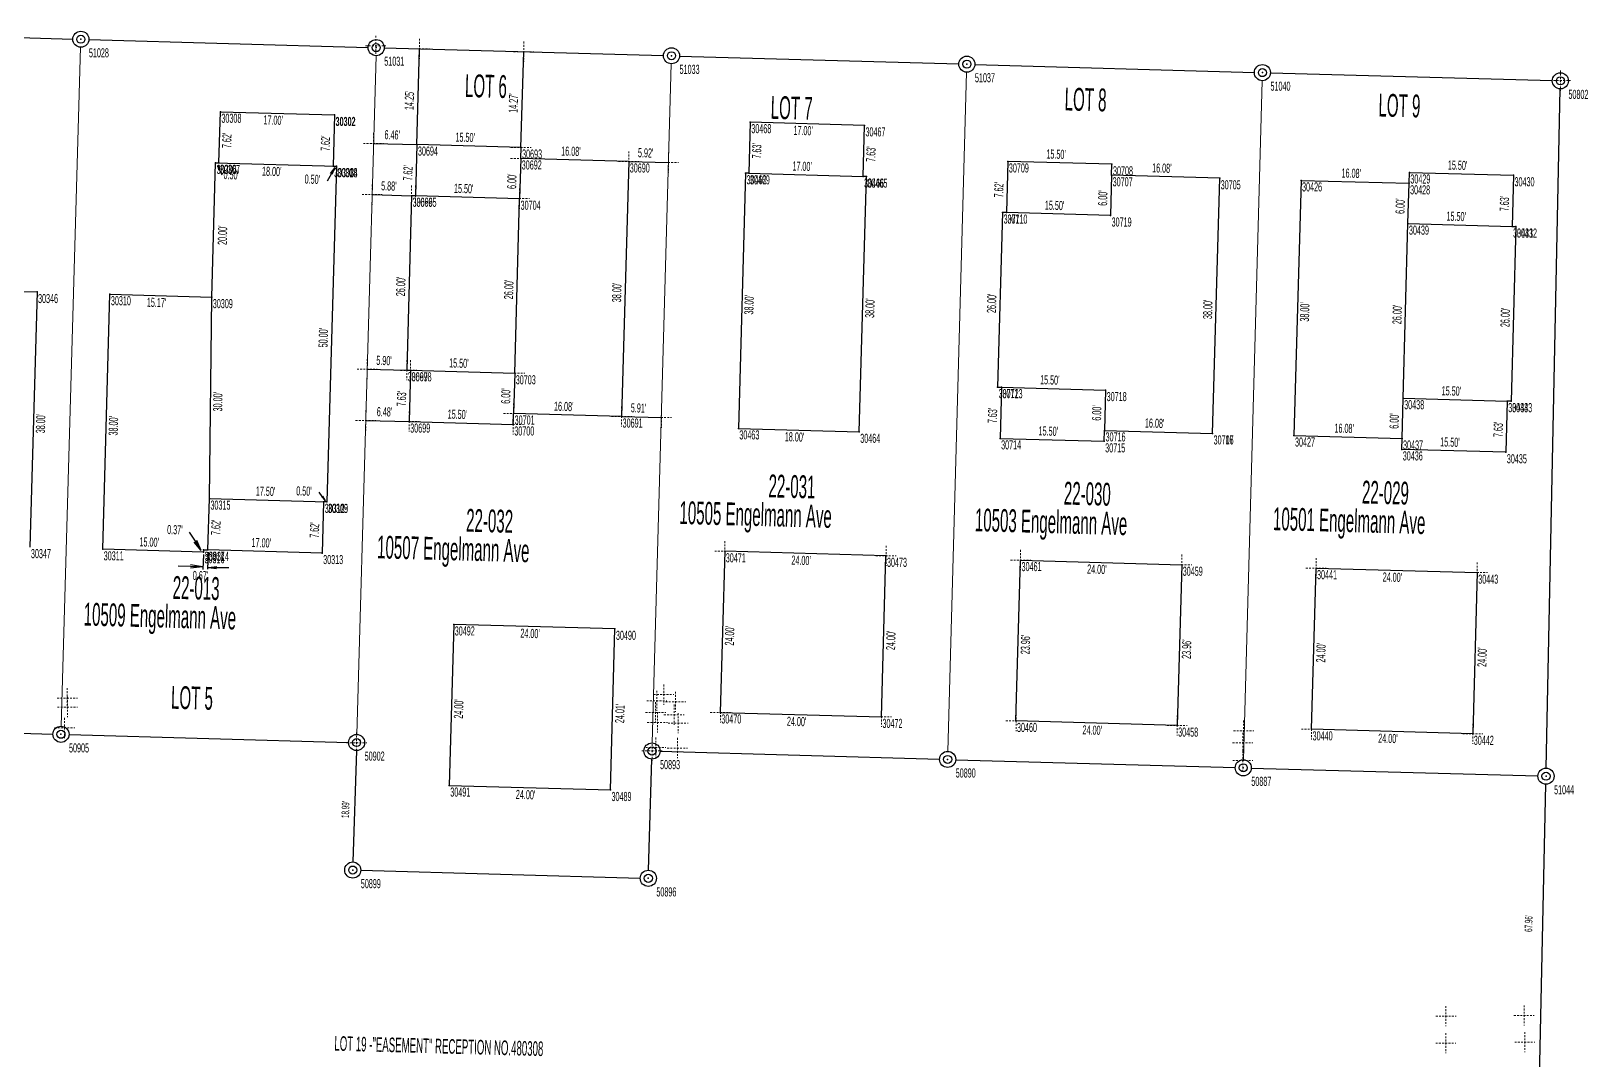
# Model space of a CAD drawing. Extents: x 2835785 to 2851632, y 1243954 to 1251877.
# Drawn here: x 2836454.2 to 2836685.5, y 1251508 to 1251661.1 of the extents above; entities that cross this region are included whole.
import ezdxf

# ---------------------------------------------------------------- set-up
doc = ezdxf.new("R2010")
doc.units = 0
doc.header["$MEASUREMENT"] = 0
for name, pattern in [('Dash Med4', [0.25, 0.090426, -0.069149, 0.090426]), ('Dash29', [194.404151, 64.801382, -64.801382, 64.801382, -4.82808e-06]), ('Dash30', [177.022889, 59.007628, -59.007628, 59.007628, -4.39641e-06]), ('Dash31', [176.548428, 58.849474, -58.849474, 58.849474, -4.38463e-06]), ('Dash32', [193.706573, 64.568856, -64.568856, 64.568856, -4.81075e-06]), ('Dash33', [142.547227, 47.515741, -47.515741, 47.515741, -3.5402e-06]), ('Dash34', [142.675571, 47.558522, -47.558522, 47.558522, -3.54339e-06]), ('Dash35', [177.716669, 59.238888, -59.238888, 59.238888, -4.41364e-06]), ('Dash36', [177.329981, 59.109992, -59.109992, 59.109992, -4.40404e-06])]:
    doc.linetypes.add(name, pattern=pattern)
for name, color, linetype, true_color in [('Bldg_ASB', 1, 'Continuous', 0xff0000), ('Bldg_Comp', 5, 'Continuous', 0x0000ff), ('Easements', 5, 'Continuous', 0x0000ff), ('Lot_Line', 3, 'Continuous', 0x00ff00), ('Point_Number', 3, 'Continuous', 0x00ff00), ('Points', 3, 'Continuous', 0x00ff00), ('Text', 5, 'Continuous', 0x0000ff)]:
    doc.layers.add(name, color=color, linetype=linetype, true_color=true_color)
doc.styles.add('Arial44', font='arialbd.ttf', dxfattribs={"width": 0.383575, "height": 1.725})

# ---------------------------------------------------------------- blocks, each defined once
blk = doc.blocks.new('PT_DOT')
at = {"layer": 'Bldg_Comp', "color": 5, "linetype": 'ByBlock', "lineweight": 13, "true_color": 0x0000ff}
blk.add_circle((0, 0), 0.0625, dxfattribs=at)
at = {"layer": 'Bldg_Comp'}
blk.add_point((0, 0), dxfattribs=at)
blk = doc.blocks.new('PT_CROSS')
at = {"layer": 'Easements', "color": 5, "linetype": 'Dash Med4', "lineweight": 15, "true_color": 0x0000ff}
for points in [[(-0.5, 0), (0.5, 0)], [(0, 0.5), (0, -0.5)]]:
    blk.add_lwpolyline(points, dxfattribs=at)
at = {"layer": 'Easements'}
blk.add_point((0, 0), dxfattribs=at)
blk = doc.blocks.new('PT_DBL_CIR_FILLED')
at = {"layer": 'Points', "color": 3, "linetype": 'ByBlock', "true_color": 0x00ff00}
for radius in [0.5, 0.25]:
    blk.add_circle((0, 0), radius, dxfattribs=at)
at = {"layer": 'Points'}
blk.add_point((0, 0), dxfattribs=at)

msp = doc.modelspace()

# ---------------------------------------------------------------- linework, layer by layer
at = {"layer": 'Bldg_ASB', "linetype": 'Dash33', "ltscale": 30}
msp.add_lwpolyline([(2836511.63, 1251644.24), (2836512.02, 1251658.49)], dxfattribs=at)
at = {"layer": 'Bldg_ASB', "linetype": 'Dash34', "ltscale": 30}
msp.add_lwpolyline([(2836527.12, 1251643.8), (2836527.52, 1251658.06)], dxfattribs=at)
at = {"layer": 'Bldg_ASB', "linetype": 'Dash32', "ltscale": 30}
msp.add_lwpolyline([(2836505.17, 1251644.42), (2836511.63, 1251644.24)], dxfattribs=at)
at = {"layer": 'Bldg_ASB', "linetype": 'Dash35', "ltscale": 30}
msp.add_lwpolyline([(2836543.15, 1251641.73), (2836549.08, 1251641.56)], dxfattribs=at)
at = {"layer": 'Bldg_ASB', "linetype": 'Dash31', "ltscale": 30}
msp.add_lwpolyline([(2836504.96, 1251636.79), (2836510.84, 1251636.63)], dxfattribs=at)
at = {"layer": 'Bldg_ASB', "linetype": 'Dash30', "ltscale": 30}
msp.add_lwpolyline([(2836504.22, 1251610.81), (2836510.12, 1251610.64)], dxfattribs=at)
at = {"layer": 'Bldg_ASB', "linetype": 'Dash36', "ltscale": 30}
msp.add_lwpolyline([(2836542.1, 1251603.74), (2836548.01, 1251603.58)], dxfattribs=at)
at = {"layer": 'Bldg_ASB', "linetype": 'Dash29', "ltscale": 30}
msp.add_lwpolyline([(2836504.01, 1251603.18), (2836510.48, 1251603)], dxfattribs=at)
at = {"layer": 'Bldg_Comp', "linetype": 'ByBlock', "ltscale": 30}
for p, q in [((2836482.16, 1251641.51, 7472.25), (2836482.38, 1251649.13, 7472.25)), ((2836482.38, 1251649.13, 7472.25), (2836499.37, 1251648.65, 7472.25)), ((2836499.37, 1251648.65, 7472.25), (2836499.15, 1251641.03, 7472.25)), ((2836561.25, 1251647.58, 7470.25), (2836561.03, 1251639.96, 7470.25)), ((2836578.24, 1251647.1, 7470.25), (2836561.25, 1251647.58, 7470.25)), ((2836578.03, 1251639.48, 7470.25), (2836578.24, 1251647.1, 7470.25)), ((2836511.63, 1251644.24, 7470.75), (2836511.42, 1251636.62, 7470.75)), ((2836527.13, 1251643.8, 7470.75), (2836511.63, 1251644.24, 7470.75)), ((2836527.08, 1251642.18, 7470.75), (2836527.13, 1251643.8, 7470.75)), ((2836481.1, 1251621.53, 7472.25), (2836481.66, 1251641.52, 7472.25)), ((2836481.66, 1251641.52, 7472.25), (2836482.16, 1251641.51, 7472.25)), ((2836481.66, 1251641.52, 7472.25), (2836499.65, 1251641.02, 7472.25)), ((2836499.65, 1251641.02, 7472.25), (2836498.24, 1251591.04, 7472.25)), ((2836499.15, 1251641.03, 7472.25), (2836499.65, 1251641.02, 7472.25)), ((2836527.08, 1251642.18, 7470.75), (2836526.91, 1251636.18, 7470.75)), ((2836543.16, 1251641.73, 7470.75), (2836527.08, 1251642.18, 7470.75)), ((2836543.16, 1251641.73, 7470.75), (2836542.09, 1251603.75, 7470.75)), ((2836599.58, 1251641.73, 7469.25), (2836599.37, 1251634.11, 7469.25)), ((2836615.08, 1251641.3, 7469.25), (2836599.58, 1251641.73, 7469.25)), ((2836615.03, 1251639.67, 7469.25), (2836615.08, 1251641.3, 7469.25)), ((2836560.53, 1251639.97, 7470.25), (2836559.47, 1251601.99, 7470.25)), ((2836561.03, 1251639.96, 7470.25), (2836560.53, 1251639.97, 7470.25)), ((2836561.03, 1251639.96, 7470.25), (2836578.03, 1251639.48, 7470.25)), ((2836577.46, 1251601.48, 7470.25), (2836578.53, 1251639.47, 7170.25)), ((2836578.53, 1251639.47, 7170.25), (2836578.03, 1251639.48, 7470.25)), ((2836615.03, 1251639.67, 7469.25), (2836614.87, 1251633.68, 7469.25)), ((2836631.11, 1251639.22, 7469.25), (2836615.03, 1251639.67, 7469.25)), ((2836630.05, 1251601.24, 7469.25), (2836631.11, 1251639.22, 7469.25)), ((2836643.22, 1251638.91, 7468.25), (2836642.17, 1251600.92, 7468.25)), ((2836643.22, 1251638.91, 7468.25), (2836659.3, 1251638.47, 14936.5)), ((2836659.13, 1251632.47), (2836659.3, 1251638.47)), ((2836659.3, 1251638.47, 14936.5), (2836659.34, 1251640.09, 22404.75)), ((2836659.34, 1251640.09, 22404.75), (2836674.84, 1251639.67, 29873)), ((2836674.84, 1251639.67, 29873), (2836674.63, 1251632.04, 37341.25)), ((2836510.84, 1251636.63, 7470.75), (2836510.11, 1251610.64, 7470.75)), ((2836511.42, 1251636.62, 7470.75), (2836510.84, 1251636.63, 7470.75)), ((2836526.91, 1251636.18, 7470.75), (2836511.42, 1251636.62, 7470.75)), ((2836526.19, 1251610.19), (2836526.91, 1251636.18)), ((2836598.79, 1251634.13, 7469.25), (2836598.06, 1251608.14, 7469.25)), ((2836599.37, 1251634.11, 7469.25), (2836598.79, 1251634.13, 7469.25)), ((2836614.87, 1251633.68, 7469.25), (2836599.37, 1251634.11, 7469.25)), ((2836658.42, 1251606.48), (2836659.13, 1251632.47)), ((2836659.13, 1251632.47), (2836674.63, 1251632.04)), ((2836675.21, 1251632.03, 44809.5), (2836674.49, 1251606.04, 52277.75)), ((2836674.63, 1251632.04, 37341.25), (2836675.21, 1251632.03, 44809.5)), ((2836439.93, 1251622.72, 7473.25), (2836455.09, 1251622.29, 7473.25)), ((2836455.09, 1251622.29, 7473.25), (2836454.03, 1251584.31, 7473.25)), ((2836464.86, 1251583.98, 7472.25), (2836465.93, 1251621.96, 7472.25)), ((2836465.93, 1251621.96, 7472.25), (2836481.1, 1251621.53, 7472.25)), ((2836480.75, 1251591.53, 7472.25), (2836481.1, 1251621.53, 7472.25)), ((2836510.11, 1251610.64, 7470.75), (2836510.69, 1251610.63, 7470.75)), ((2836510.69, 1251610.63, 7470.75), (2836510.48, 1251603, 7470.75)), ((2836510.69, 1251610.63), (2836526.19, 1251610.19)), ((2836526.19, 1251610.19), (2836526.02, 1251604.2)), ((2836598.06, 1251608.14, 7469.25), (2836598.64, 1251608.12, 7469.25)), ((2836598.64, 1251608.12, 7469.25), (2836598.43, 1251600.5, 7469.25)), ((2836598.64, 1251608.12, 7469.25), (2836614.14, 1251607.69, 7469.25)), ((2836614.14, 1251607.69, 7469.25), (2836613.97, 1251601.69, 7469.25)), ((2836658.25, 1251600.48, 82150.75), (2836658.42, 1251606.48, 7468.25)), ((2836658.42, 1251606.48, 7468.25), (2836673.91, 1251606.05, 59746)), ((2836673.91, 1251606.05, 59746), (2836673.7, 1251598.43, 67214.25)), ((2836674.49, 1251606.04, 52277.75), (2836673.91, 1251606.05, 59746)), ((2836525.97, 1251602.57, 7470.75), (2836526.02, 1251604.2, 7470.75)), ((2836542.09, 1251603.75, 7470.75), (2836526.02, 1251604.2, 7470.75)), ((2836510.48, 1251603, 7470.75), (2836525.97, 1251602.57, 7470.75)), ((2836559.47, 1251601.99, 7470.25), (2836577.46, 1251601.48, 7470.25)), ((2836613.92, 1251600.06, 7469.25), (2836613.97, 1251601.69, 7469.25)), ((2836613.97, 1251601.69, 7469.25), (2836630.05, 1251601.24, 7469.25)), ((2836598.43, 1251600.5, 7469.25), (2836613.92, 1251600.06, 7469.25)), ((2836642.17, 1251600.92, 7468.25), (2836658.25, 1251600.48, 82150.75)), ((2836658.21, 1251598.86, 74682.5), (2836658.25, 1251600.48, 82150.75)), ((2836673.7, 1251598.43, 67214.25), (2836658.21, 1251598.86, 74682.5)), ((2836480.53, 1251583.91, 7472.25), (2836480.75, 1251591.53, 7472.25)), ((2836480.75, 1251591.53, 7472.25), (2836498.24, 1251591.04, 7472.25)), ((2836497.74, 1251591.05, 7472.25), (2836497.53, 1251583.43, 7472.25)), ((2836498.24, 1251591.04, 7472.25), (2836497.74, 1251591.05, 7472.25)), ((2836479.86, 1251583.55, 7472.25), (2836464.86, 1251583.98, 7472.25)), ((2836479.87, 1251583.92, 7472.25), (2836479.86, 1251583.55, 7472.25)), ((2836479.87, 1251583.92, 7472.25), (2836480.53, 1251583.91, 7472.25)), ((2836497.53, 1251583.43, 7472.25), (2836480.53, 1251583.91, 7472.25)), ((2836557.45, 1251583.69, 7472), (2836556.78, 1251559.7, 7472)), ((2836581.44, 1251583.02, 7472), (2836557.45, 1251583.69, 7472)), ((2836580.77, 1251559.03, 7472), (2836581.44, 1251583.02, 7472)), ((2836600.79, 1251558.43, 7471), (2836601.47, 1251582.38, 7471)), ((2836601.47, 1251582.38, 7471), (2836625.46, 1251581.69, 7471)), ((2836625.46, 1251581.69, 7471), (2836624.78, 1251557.74, 7471)), ((2836644.79, 1251557.18, 7471), (2836645.45, 1251581.17, 7471)), ((2836645.45, 1251581.17, 7471), (2836669.44, 1251580.51, 7471)), ((2836669.44, 1251580.51, 7471), (2836668.78, 1251556.52, 7471)), ((2836517.11, 1251572.8, 7472.5), (2836516.45, 1251548.81, 7472.5)), ((2836541.1, 1251572.15, 7472.5), (2836517.11, 1251572.8, 7472.5)), ((2836540.44, 1251548.15, 7472.5), (2836541.1, 1251572.15, 7472.5)), ((2836556.78, 1251559.7, 7472), (2836580.77, 1251559.03, 7472)), ((2836624.78, 1251557.74, 7471), (2836600.79, 1251558.43, 7471)), ((2836668.78, 1251556.52, 7471), (2836644.79, 1251557.18, 7471)), ((2836516.45, 1251548.81, 7472.5), (2836540.44, 1251548.15, 7472.5))]:
    msp.add_line(p, q, dxfattribs=at)
at = {"layer": 'Bldg_Comp', "color": 5, "linetype": 'ByBlock', "ltscale": 30, "true_color": 0x0000ff}
for p, q in [((2836481.93, 1251641.18), (2836482.36, 1251640.51)), ((2836481.93, 1251641.18), (2836482.17, 1251640.42)), ((2836481.93, 1251641.18), (2836482.27, 1251640.46)), ((2836482.27, 1251640.46), (2836482.61, 1251639.73)), ((2836499.41, 1251640.84), (2836498.72, 1251639.91)), ((2836499.41, 1251640.84), (2836498.85, 1251639.83)), ((2836499.41, 1251640.84), (2836498.99, 1251639.76)), ((2836498.85, 1251639.83), (2836498.29, 1251638.81)), ((2836497.54, 1251591.85), (2836497.09, 1251592.49)), ((2836498, 1251591.21), (2836497.46, 1251591.78)), ((2836498, 1251591.21), (2836497.54, 1251591.85)), ((2836498, 1251591.21), (2836497.63, 1251591.9)), ((2836478.67, 1251585.17), (2836477.8, 1251586.55)), ((2836479.54, 1251583.79), (2836478.5, 1251585.04)), ((2836479.54, 1251583.79), (2836478.67, 1251585.17)), ((2836479.54, 1251583.79), (2836478.86, 1251585.27)), ((2836479.85, 1251583.21), (2836479.78, 1251580.97)), ((2836480.55, 1251583.57), (2836480.47, 1251581)), ((2836477.92, 1251581.42), (2836476.11, 1251581.46)), ((2836479.73, 1251581.38), (2836477.92, 1251581.42)), ((2836479.73, 1251581.38), (2836477.93, 1251581.18)), ((2836479.73, 1251581.38), (2836477.94, 1251581.66)), ((2836480.6, 1251581.29), (2836481.83, 1251581.42)), ((2836480.6, 1251581.29), (2836481.82, 1251581.1)), ((2836480.6, 1251581.29), (2836481.83, 1251581.26)), ((2836481.83, 1251581.26), (2836483.63, 1251581.26))]:
    msp.add_line(p, q, dxfattribs=at)
at = {"layer": 'Lot_Line', "linetype": 'ByBlock', "ltscale": 30}
for p, q in [((2836418.78, 1251661.14, 7475.83), (2836460.41, 1251659.95, 7474.85)), ((2836462.81, 1251659.89, 7474.85), (2836504.37, 1251658.7, 7473.8)), ((2836506.77, 1251658.63, 7473.8), (2836548.32, 1251657.49, 7472.7)), ((2836550.72, 1251657.42, 7472.7), (2836592.28, 1251656.24, 7471.71)), ((2836594.68, 1251656.18, 7471.71), (2836636.27, 1251654.99, 7470.66)), ((2836638.67, 1251654.92, 7470.66), (2836680.63, 1251653.76, 7469.6)), ((2836679.7, 1251551.4, 7468.59), (2836681.8, 1251652.53, 7469.6)), ((2836415.87, 1251557.67, 7475.81), (2836457.45, 1251556.47, 7474.95)), ((2836459.85, 1251556.41, 7474.95), (2836501.45, 1251555.24, 7473.17)), ((2836502.62, 1251554.01, 7473.17), (2836502.11, 1251537.43, 7473.13)), ((2836546.11, 1251536.2, 7471.59), (2836546.59, 1251552.75, 7471.76)), ((2836547.82, 1251553.92, 7471.76), (2836589.42, 1251552.73, 7471.04)), ((2836591.82, 1251552.66, 7471.04), (2836633.42, 1251551.49, 7469.93)), ((2836635.82, 1251551.42, 7469.93), (2836678.48, 1251550.24, 7468.59)), ((2836678.26, 1251483.46, 7468.05), (2836679.65, 1251549, 7468.59)), ((2836503.28, 1251536.19, 7473.13), (2836544.87, 1251535.04, 7471.59))]:
    msp.add_line(p, q, dxfattribs=at)
at = {"layer": 'Lot_Line', "linetype": 'ByBlock', "lineweight": 15, "ltscale": 30}
for p, q in [((2836458.69, 1251557.64, 7474.95), (2836461.57, 1251658.72, 7474.85)), ((2836502.69, 1251556.4, 7473.17), (2836505.54, 1251657.47, 7473.8)), ((2836546.66, 1251555.15, 7471.76), (2836549.49, 1251656.26, 7472.7)), ((2836590.65, 1251553.9, 7471.04), (2836593.45, 1251655.01, 7471.71)), ((2836634.66, 1251552.65, 7469.93), (2836637.43, 1251653.75, 7470.66))]:
    msp.add_line(p, q, dxfattribs=at)

# ---------------------------------------------------------------- block references
at = {"layer": 'Bldg_ASB', "xscale": 3.000000044703484, "yscale": 3.000000044703484}
for p in [(2836505.49, 1251658.93, 7474.84), (2836512.02, 1251658.49), (2836527.52, 1251658.06), (2836681.82, 1251653.76, 7470.66), (2836505.17, 1251644.42), (2836511.63, 1251644.24, 7473.32), (2836527.12, 1251643.8, 7473.33), (2836527.08, 1251642.18, 7473.33), (2836543.15, 1251641.73, 7473.33), (2836549.08, 1251641.56), (2836504.96, 1251636.79), (2836510.84, 1251636.63, 7473.33), (2836511.42, 1251636.62, 7473.33), (2836526.9, 1251636.19, 7473.28), (2836504.22, 1251610.81), (2836510.12, 1251610.64, 7473.31), (2836510.68, 1251610.62, 7473.32), (2836526.19, 1251610.19, 7473.32), (2836526.02, 1251604.19, 7473.32), (2836504.01, 1251603.18), (2836510.48, 1251603, 7473.31), (2836525.97, 1251602.57, 7473.32), (2836542.1, 1251603.74, 7473.3), (2836548.01, 1251603.58), (2836557.46, 1251583.69, 7472.01), (2836581.45, 1251583, 7472.04), (2836601.48, 1251582.38, 7471.15), (2836625.48, 1251581.69, 7471.17), (2836645.45, 1251581.18, 7470.11), (2836669.45, 1251580.52, 7470.11), (2836556.79, 1251559.69, 7471.99), (2836580.76, 1251559.04, 7472), (2836600.8, 1251558.42, 7471.12), (2836624.78, 1251557.75, 7471.1), (2836644.77, 1251557.18, 7470.14), (2836668.78, 1251556.51, 7470.13), (2836502.66, 1251555.19, 7474.25), (2836546.62, 1251553.97, 7472.82), (2836546.62, 1251553.97, 7472.83)]:
    msp.add_blockref('PT_CROSS', p, dxfattribs=at)
at = {"layer": 'Bldg_Comp', "xscale": 0.2999999932944775, "yscale": 0.2999999932944775}
for p in [(2836482.38, 1251649.13, 7472.25), (2836499.37, 1251648.65, 7472.25), (2836561.25, 1251647.58, 7470.25), (2836578.24, 1251647.1, 7470.25), (2836511.63, 1251644.24, 7470.75), (2836527.13, 1251643.8, 7470.75), (2836481.66, 1251641.52, 7472.25), (2836482.16, 1251641.51, 7472.25), (2836499.15, 1251641.03, 7472.25), (2836499.65, 1251641.02, 7472.25), (2836499.65, 1251641.02, 7472.25), (2836527.08, 1251642.18, 7470.75), (2836543.16, 1251641.73, 7470.75), (2836599.58, 1251641.73, 7469.25), (2836615.08, 1251641.3, 7469.25), (2836560.53, 1251639.97, 7470.25), (2836561.03, 1251639.96, 7470.25), (2836578.03, 1251639.48, 7470.25), (2836578.53, 1251639.47, 7170.25), (2836615.03, 1251639.67, 7469.25), (2836631.11, 1251639.22, 7469.25), (2836643.22, 1251638.91, 7468.25), (2836659.3, 1251638.47, 14936.5), (2836659.34, 1251640.09, 22404.75), (2836674.84, 1251639.67, 29873), (2836510.84, 1251636.63, 7470.75), (2836511.42, 1251636.62, 7470.75), (2836526.91, 1251636.18, 7470.75), (2836598.79, 1251634.13, 7469.25), (2836599.37, 1251634.11, 7469.25), (2836614.87, 1251633.68, 7469.25), (2836659.13, 1251632.47), (2836674.63, 1251632.04, 37341.25), (2836675.21, 1251632.03, 44809.5), (2836455.09, 1251622.29, 7473.25), (2836465.93, 1251621.96, 7472.25), (2836481.1, 1251621.53, 7472.25), (2836510.11, 1251610.64, 7470.75), (2836510.69, 1251610.63, 7470.75), (2836526.19, 1251610.19), (2836598.06, 1251608.14, 7469.25), (2836598.64, 1251608.12, 7469.25), (2836614.14, 1251607.69, 7469.25), (2836658.42, 1251606.48, 7468.25), (2836673.91, 1251606.05, 59746), (2836674.49, 1251606.04, 52277.75), (2836526.02, 1251604.2, 7470.75), (2836542.09, 1251603.75, 7470.75), (2836510.48, 1251603, 7470.75), (2836525.97, 1251602.57, 7470.75), (2836559.47, 1251601.99, 7470.25), (2836577.46, 1251601.48, 7470.25), (2836613.97, 1251601.69, 7469.25), (2836630.05, 1251601.24, 7469.25), (2836630.05, 1251601.24, 7469.25), (2836598.43, 1251600.5, 7469.25), (2836613.92, 1251600.06, 7469.25), (2836642.17, 1251600.92, 7468.25), (2836658.21, 1251598.86, 74682.5), (2836658.25, 1251600.48, 82150.75), (2836673.7, 1251598.43, 67214.25), (2836480.75, 1251591.53, 7472.25), (2836497.74, 1251591.05, 7472.25), (2836498.24, 1251591.04, 7472.25), (2836498.24, 1251591.04, 7472.25), (2836464.86, 1251583.98, 7472.25), (2836479.86, 1251583.55, 7472.25), (2836479.87, 1251583.92, 7472.25), (2836480.53, 1251583.91, 7472.25), (2836497.53, 1251583.43, 7472.25), (2836557.45, 1251583.69, 7472), (2836581.44, 1251583.02, 7472), (2836601.47, 1251582.38, 7471), (2836625.46, 1251581.69, 7471), (2836645.45, 1251581.17, 7471), (2836669.44, 1251580.51, 7471), (2836517.11, 1251572.8, 7472.5), (2836541.1, 1251572.15, 7472.5), (2836556.78, 1251559.7, 7472), (2836580.77, 1251559.03, 7472), (2836600.79, 1251558.43, 7471), (2836624.78, 1251557.74, 7471), (2836644.79, 1251557.18, 7471), (2836668.78, 1251556.52, 7471), (2836516.45, 1251548.81, 7472.5), (2836540.44, 1251548.15, 7472.5)]:
    msp.add_blockref('PT_DOT', p, dxfattribs=at)
at = {"layer": 'Points'}
for name, p, xscale, yscale in [('PT_DBL_CIR_FILLED', (2836461.61, 1251659.92, 7474.85), 2.39999994635582, 2.39999994635582), ('PT_DBL_CIR_FILLED', (2836505.57, 1251658.67, 7473.8), 2.39999994635582, 2.39999994635582), ('PT_DBL_CIR_FILLED', (2836549.52, 1251657.46, 7472.7), 2.39999994635582, 2.39999994635582), ('PT_DBL_CIR_FILLED', (2836593.48, 1251656.21, 7471.71), 2.39999994635582, 2.39999994635582), ('PT_DBL_CIR_FILLED', (2836637.47, 1251654.95, 7470.66), 2.39999994635582, 2.39999994635582), ('PT_DBL_CIR_FILLED', (2836681.82, 1251653.73, 7469.6), 2.39999994635582, 2.39999994635582), ('PT_CROSS', (2836459.59, 1251561.82, 7474.13), 3.000000044703484, 3.000000044703484), ('PT_CROSS', (2836459.63, 1251560.5, 7474.45), 3.000000044703484, 3.000000044703484), ('PT_CROSS', (2836547.33, 1251561.43, 7471.95), 3.000000044703484, 3.000000044703484), ('PT_CROSS', (2836548.38, 1251562.35, 7471.89), 3.000000044703484, 3.000000044703484), ('PT_CROSS', (2836550.14, 1251561.28, 7471.83), 3.000000044703484, 3.000000044703484), ('PT_CROSS', (2836547.16, 1251559.7, 7471.91), 3.000000044703484, 3.000000044703484), ('PT_CROSS', (2836547.42, 1251558.21, 7471.81), 3.000000044703484, 3.000000044703484), ('PT_CROSS', (2836549.9, 1251559.36, 7471.91), 3.000000044703484, 3.000000044703484), ('PT_CROSS', (2836550.51, 1251558.09, 7471.75), 3.000000044703484, 3.000000044703484), ('PT_DBL_CIR_FILLED', (2836458.65, 1251556.44, 7474.95), 2.39999994635582, 2.39999994635582), ('PT_CROSS', (2836459.19, 1251557.38, 7474.57), 3.000000044703484, 3.000000044703484), ('PT_CROSS', (2836634.67, 1251556.98, 7469.51), 3.000000044703484, 3.000000044703484), ('PT_DBL_CIR_FILLED', (2836502.65, 1251555.21, 7473.17), 2.39999994635582, 2.39999994635582), ('PT_DBL_CIR_FILLED', (2836546.62, 1251553.95, 7471.76), 2.39999994635582, 2.39999994635582), ('PT_CROSS', (2836547.19, 1251554.45, 7471.51), 3.000000044703484, 3.000000044703484), ('PT_CROSS', (2836550.39, 1251554.39, 7471.8), 3.000000044703484, 3.000000044703484), ('PT_CROSS', (2836634.54, 1251555.16, 7469.59), 3.000000044703484, 3.000000044703484), ('PT_DBL_CIR_FILLED', (2836590.62, 1251552.7, 7471.04), 2.39999994635582, 2.39999994635582), ('PT_CROSS', (2836634.55, 1251552.52, 7469.63), 3.000000044703484, 3.000000044703484), ('PT_DBL_CIR_FILLED', (2836634.62, 1251551.45, 7469.93), 2.39999994635582, 2.39999994635582), ('PT_DBL_CIR_FILLED', (2836679.68, 1251550.2, 7468.59), 2.39999994635582, 2.39999994635582), ('PT_DBL_CIR_FILLED', (2836502.08, 1251536.23, 7473.13), 2.39999994635582, 2.39999994635582), ('PT_DBL_CIR_FILLED', (2836546.07, 1251535, 7471.59), 2.39999994635582, 2.39999994635582), ('PT_CROSS', (2836664.79, 1251514.48, 7468.44), 3.000000044703484, 3.000000044703484), ('PT_CROSS', (2836676.41, 1251514.58, 7468.42), 3.000000044703484, 3.000000044703484), ('PT_CROSS', (2836664.77, 1251510.45, 7468.49), 3.000000044703484, 3.000000044703484), ('PT_CROSS', (2836676.52, 1251510.61, 7468.44), 3.000000044703484, 3.000000044703484)]:
    msp.add_blockref(name, p, dxfattribs=dict(at, xscale=xscale, yscale=yscale))

# ---------------------------------------------------------------- texts
at = {"layer": 'Bldg_ASB', "width": 0.49329}
for s, rotation, p in [("14.25'", 88.4278, (2836511.14, 1251649.37)), ("14.27'", 88.4278, (2836526.63, 1251648.94)), ("6.46'", 358.3817, (2836506.79, 1251645.05)), ("5.92'", 358.3969, (2836544.51, 1251642.36)), ("5.88'", 358.3817, (2836506.29, 1251637.43)), ("5.90'", 358.3817, (2836505.57, 1251611.44)), ("5.91'", 358.3969, (2836543.45, 1251604.38)), ("6.48'", 358.3817, (2836505.64, 1251603.81))]:
    msp.add_text(s, height=1.358, rotation=rotation, dxfattribs=at).set_placement(p)
at = {"layer": 'Bldg_Comp', "width": 0.49329}
for s, p in [('30308', (2836482.53, 1251647.48, 7472.25)), ('30468', (2836561.4, 1251645.93, 7470.25)), ('30467', (2836578.39, 1251645.45, 7470.25)), ('30694', (2836511.78, 1251642.59, 7470.75)), ('30693', (2836527.28, 1251642.15, 7470.75)), ('30306', (2836481.81, 1251639.87, 7472.25)), ('30307', (2836482.31, 1251639.86, 7472.25)), ('30303', (2836499.3, 1251639.38, 7472.25)), ('30304', (2836499.8, 1251639.37, 7472.25)), ('30318', (2836499.8, 1251639.37, 7472.25)), ('30692', (2836527.23, 1251640.53, 7470.75)), ('30690', (2836543.31, 1251640.08, 7470.75)), ('30709', (2836599.73, 1251640.08, 7469.25)), ('30708', (2836615.23, 1251639.65, 7469.25)), ('30462', (2836560.68, 1251638.32, 7470.25)), ('30469', (2836561.18, 1251638.31, 7470.25)), ('30466', (2836578.18, 1251637.83, 7470.25)), ('30465', (2836578.68, 1251637.82, 7170.25)), ('30707', (2836615.18, 1251638.02, 7469.25)), ('30705', (2836631.26, 1251637.57, 7469.25)), ('30426', (2836643.37, 1251637.26, 7468.25)), ('30428', (2836659.45, 1251636.82, 14936.5)), ('30429', (2836659.49, 1251638.44, 22404.75)), ('30430', (2836674.99, 1251638.02, 29873)), ('30696', (2836510.99, 1251634.98, 7470.75)), ('30695', (2836511.57, 1251634.97, 7470.75)), ('30704', (2836527.06, 1251634.53, 7470.75)), ('30711', (2836598.94, 1251632.48, 7469.25)), ('30710', (2836599.52, 1251632.46, 7469.25)), ('30719', (2836615.02, 1251632.03, 7469.25)), ('30439', (2836659.28, 1251630.82)), ('30431', (2836674.78, 1251630.39, 37341.25)), ('30432', (2836675.36, 1251630.38, 44809.5)), ('30346', (2836455.24, 1251620.64, 7473.25)), ('30310', (2836466.08, 1251620.31, 7472.25)), ('30309', (2836481.25, 1251619.88, 7472.25)), ('30697', (2836510.26, 1251608.99, 7470.75)), ('30698', (2836510.84, 1251608.98, 7470.75)), ('30703', (2836526.34, 1251608.54)), ('30712', (2836598.21, 1251606.49, 7469.25)), ('30713', (2836598.79, 1251606.47, 7469.25)), ('30718', (2836614.29, 1251606.04, 7469.25)), ('30438', (2836658.57, 1251604.83, 7468.25)), ('30434', (2836674.06, 1251604.4, 59746)), ('30433', (2836674.64, 1251604.39, 52277.75)), ('30701', (2836526.17, 1251602.55, 7470.75)), ('30691', (2836542.24, 1251602.1, 7470.75)), ('30699', (2836510.63, 1251601.35, 7470.75)), ('30700', (2836526.12, 1251600.92, 7470.75)), ('30463', (2836559.62, 1251600.34, 7470.25)), ('30464', (2836577.61, 1251599.83, 7470.25)), ('30716', (2836614.12, 1251600.04, 7469.25)), ('30714', (2836598.58, 1251598.85, 7469.25)), ('30715', (2836614.07, 1251598.41, 7469.25)), ('30706', (2836630.2, 1251599.59, 7469.25)), ('30717', (2836630.2, 1251599.59, 7469.25)), ('30427', (2836642.32, 1251599.27, 7468.25)), ('30437', (2836658.4, 1251598.83, 82150.75)), ('30436', (2836658.36, 1251597.21, 74682.5)), ('30435', (2836673.85, 1251596.78, 67214.25)), ('30315', (2836480.9, 1251589.88, 7472.25)), ('30312', (2836497.89, 1251589.4, 7472.25)), ('30305', (2836498.39, 1251589.39, 7472.25)), ('30319', (2836498.39, 1251589.39, 7472.25)), ('30347', (2836454.18, 1251582.66, 7473.25)), ('30311', (2836465.01, 1251582.33, 7472.25)), ('30316', (2836480.01, 1251581.9, 7472.25)), ('30317', (2836480.02, 1251582.27, 7472.25)), ('30314', (2836480.68, 1251582.26, 7472.25)), ('30313', (2836497.68, 1251581.78, 7472.25)), ('30471', (2836557.6, 1251582.04, 7472)), ('30473', (2836581.59, 1251581.37, 7472)), ('30461', (2836601.62, 1251580.73, 7471)), ('30459', (2836625.61, 1251580.04, 7471)), ('30441', (2836645.6, 1251579.52, 7471)), ('30443', (2836669.59, 1251578.86, 7471)), ('30492', (2836517.26, 1251571.15, 7472.5)), ('30490', (2836541.25, 1251570.5, 7472.5)), ('30470', (2836556.93, 1251558.05, 7472)), ('30472', (2836580.92, 1251557.38, 7472)), ('30460', (2836600.94, 1251556.78, 7471)), ('30458', (2836624.93, 1251556.09, 7471)), ('30440', (2836644.94, 1251555.53, 7471)), ('30442', (2836668.93, 1251554.87, 7471)), ('30491', (2836516.6, 1251547.16, 7472.5)), ('30489', (2836540.59, 1251546.5, 7472.5))]:
    msp.add_text(s, height=1.358, dxfattribs=at).set_placement(p)
for s, rotation, p in [("17.00'", 358.3808, (2836488.77, 1251647.24)), ("7.62'", 88.3808, (2836483.98, 1251643.69)), ("7.62'", 88.3808, (2836498.66, 1251643.27)), ("15.50'", 358.3969, (2836517.35, 1251644.68)), ("17.00'", 358.3925, (2836567.65, 1251645.69)), ("16.08'", 358.3969, (2836533.09, 1251642.61)), ("7.63'", 88.3925, (2836562.85, 1251642.14)), ("7.63'", 88.3925, (2836579.84, 1251641.66)), ("15.50'", 358.3969, (2836605.3, 1251642.17)), ("0.50'", 358.3667, (2836482.83, 1251639.1)), ("18.00'", 358.3808, (2836488.56, 1251639.61)), ("7.62'", 88.3969, (2836510.93, 1251638.86)), ("17.00'", 358.3925, (2836567.5, 1251640.37)), ("16.08'", 358.3969, (2836621.04, 1251640.1)), ("16.08'", 358.4211, (2836649.23, 1251639.34)), ("15.50'", 358.4211, (2836665.06, 1251640.53)), ("0.50'", 358.3667, (2836494.9, 1251638.43)), ("15.50'", 358.3969, (2836517.13, 1251637.05)), ("6.00'", 88.3969, (2836526.4, 1251637.61)), ("7.62'", 88.3969, (2836598.88, 1251636.35)), ("15.50'", 358.3969, (2836605.08, 1251634.55)), ("6.00'", 88.3969, (2836614.35, 1251635.11)), ("6.00'", 88.4211, (2836658.62, 1251633.9)), ("7.63'", 88.4211, (2836674.13, 1251634.29)), ("15.50'", 358.4211, (2836664.85, 1251632.91)), ("20.00'", 88.3808, (2836483.33, 1251629.28)), ("26.00'", 88.3969, (2836509.86, 1251621.65)), ("26.00'", 88.3969, (2836525.94, 1251621.2)), ("38.00'", 88.3969, (2836542.01, 1251620.75)), ("15.17'", 358.3808, (2836471.42, 1251620.09)), ("38.00'", 88.3925, (2836561.7, 1251618.92)), ("38.00'", 88.3925, (2836579.69, 1251618.42)), ("26.00'", 88.3969, (2836597.81, 1251619.14)), ("38.00'", 88.3969, (2836629.97, 1251618.24)), ("38.00'", 88.4211, (2836644.4, 1251617.86)), ("26.00'", 88.4211, (2836658.16, 1251617.48)), ("26.00'", 88.4211, (2836674.24, 1251617.04)), ("50.00'", 88.3808, (2836498.33, 1251614.03)), ("15.50'", 358.3969, (2836516.41, 1251611.06)), ("15.50'", 358.3969, (2836604.36, 1251608.56)), ("15.50'", 358.4211, (2836664.13, 1251606.92)), ("30.00'", 89.3357, (2836482.65, 1251604.5)), ("7.63'", 88.3969, (2836509.98, 1251605.25)), ("6.00'", 88.3969, (2836525.5, 1251605.63)), ("16.08'", 358.3969, (2836532.02, 1251604.62)), ("38.00'", 88.3923, (2836456.26, 1251601.24)), ("15.50'", 358.3969, (2836516.19, 1251603.44)), ("7.63'", 88.3969, (2836597.94, 1251602.74)), ("6.00'", 88.3969, (2836613.45, 1251603.12)), ("16.08'", 358.3969, (2836619.97, 1251602.12)), ("6.00'", 88.4211, (2836657.73, 1251601.91)), ("38.00'", 88.3808, (2836467.09, 1251600.91)), ("18.00'", 358.3925, (2836566.37, 1251600.08)), ("15.50'", 358.3969, (2836604.14, 1251600.94)), ("16.08'", 358.4255, (2836648.18, 1251601.36)), ("7.63'", 88.4211, (2836673.21, 1251600.67)), ("15.50'", 358.4211, (2836663.92, 1251599.3)), ("17.50'", 358.3808, (2836487.64, 1251591.99)), ("0.50'", 358.3667, (2836493.65, 1251592.01)), ("0.37'", 358.3667, (2836474.44, 1251586.25)), ("7.62'", 88.3808, (2836482.35, 1251586.09)), ("7.62'", 88.3808, (2836497.03, 1251585.67)), ("15.00'", 358.3808, (2836470.32, 1251584.42)), ("17.00'", 358.3808, (2836487, 1251584.32)), ("24.00'", 358.3925, (2836567.35, 1251581.7)), ("0.67'", 358.3667, (2836478.25, 1251579.42)), ("24.00'", 358.3508, (2836611.37, 1251580.38)), ("24.00'", 358.4162, (2836655.35, 1251579.19)), ("24.00'", 358.4395, (2836527.01, 1251570.82)), ("24.00'", 88.3925, (2836558.81, 1251569.64)), ("24.00'", 88.3925, (2836582.8, 1251568.96)), ("23.96'", 88.3508, (2836602.83, 1251568.35)), ("23.96'", 88.3508, (2836626.82, 1251567.65)), ("24.00'", 88.4162, (2836646.82, 1251567.12)), ("24.00'", 88.4162, (2836670.81, 1251566.46)), ("24.00'", 88.4099, (2836518.48, 1251558.75)), ("24.01'", 88.4099, (2836542.47, 1251558.09)), ("24.00'", 358.3925, (2836566.68, 1251557.71)), ("24.00'", 358.3508, (2836610.68, 1251556.43)), ("24.00'", 358.4162, (2836654.69, 1251555.19)), ("24.00'", 358.4099, (2836526.34, 1251546.82))]:
    msp.add_text(s, height=1.358, rotation=rotation, dxfattribs=at).set_placement(p)
at = {"layer": 'Bldg_Comp', "style": 'Arial44', "width": 0.49329}
msp.add_text('30302', height=1.358, dxfattribs=at).set_placement((2836499.52, 1251647, 7472.25))
at = {"layer": 'Lot_Line', "width": 0.493735}
for s, rotation, p in [("18.99'", 88.2678, (2836501.52, 1251543.96)), ("67.96'", 88.7832, (2836677.63, 1251527.01))]:
    msp.add_text(s, height=1.132, rotation=rotation, dxfattribs=at).set_placement(p)
at = {"layer": 'Point_Number', "width": 0.49329}
for s, p in [('51028', (2836462.81, 1251657.22, 7474.85)), ('51031', (2836506.77, 1251655.97, 7473.8)), ('51033', (2836550.72, 1251654.76, 7472.7)), ('51037', (2836594.68, 1251653.51, 7471.71)), ('51040', (2836638.67, 1251652.25, 7470.66)), ('50802', (2836683.02, 1251651.03, 7469.6)), ('50905', (2836459.85, 1251553.74, 7474.95)), ('50902', (2836503.85, 1251552.51, 7473.17)), ('50893', (2836547.82, 1251551.25, 7471.76)), ('50890', (2836591.82, 1251550, 7471.04)), ('50887', (2836635.82, 1251548.75, 7469.93)), ('51044', (2836680.88, 1251547.5, 7468.59)), ('50899', (2836503.28, 1251533.53, 7473.13)), ('50896', (2836547.27, 1251532.3, 7471.59))]:
    msp.add_text(s, height=1.358, dxfattribs=at).set_placement(p)
at = {"layer": 'Text'}
for s, height, width, p in [('LOT 6', 3.395, 0.493735, (2836518.75, 1251651.33)), ('LOT 8', 3.395, 0.493735, (2836608, 1251649.33)), ('LOT 7', 3.395, 0.493735, (2836564.25, 1251648.08)), ('LOT 9', 3.395, 0.493735, (2836654.71, 1251648.43)), ('22-031', 3.395, 0.493735, (2836563.92, 1251591.73)), ('22-030', 3.395, 0.493735, (2836607.88, 1251590.65)), ('22-029', 3.395, 0.493735, (2836652.25, 1251590.81)), ('22-032', 3.395, 0.493735, (2836518.92, 1251586.61)), ('10505 Engelmann Ave', 3.395, 0.493735, (2836550.67, 1251587.76)), ('10503 Engelmann Ave', 3.395, 0.493735, (2836594.64, 1251586.68)), ('10501 Engelmann Ave', 3.395, 0.493735, (2836639.01, 1251586.84)), ('10507 Engelmann Ave', 3.395, 0.493735, (2836505.67, 1251582.64)), ('22-013', 3.395, 0.493735, (2836475.24, 1251576.61)), ('10509 Engelmann Ave', 3.395, 0.493735, (2836462, 1251572.64)), ('LOT 5', 3.395, 0.493735, (2836475, 1251560.25)), ('LOT 19 -"EASEMENT" RECEPTION NO.480308', 2.1733, 0.494096, (2836499.32, 1251509.34))]:
    msp.add_text(s, height=height, rotation=358.5042, dxfattribs=dict(at, width=width)).set_placement(p)

doc.saveas('drawing.dxf')
